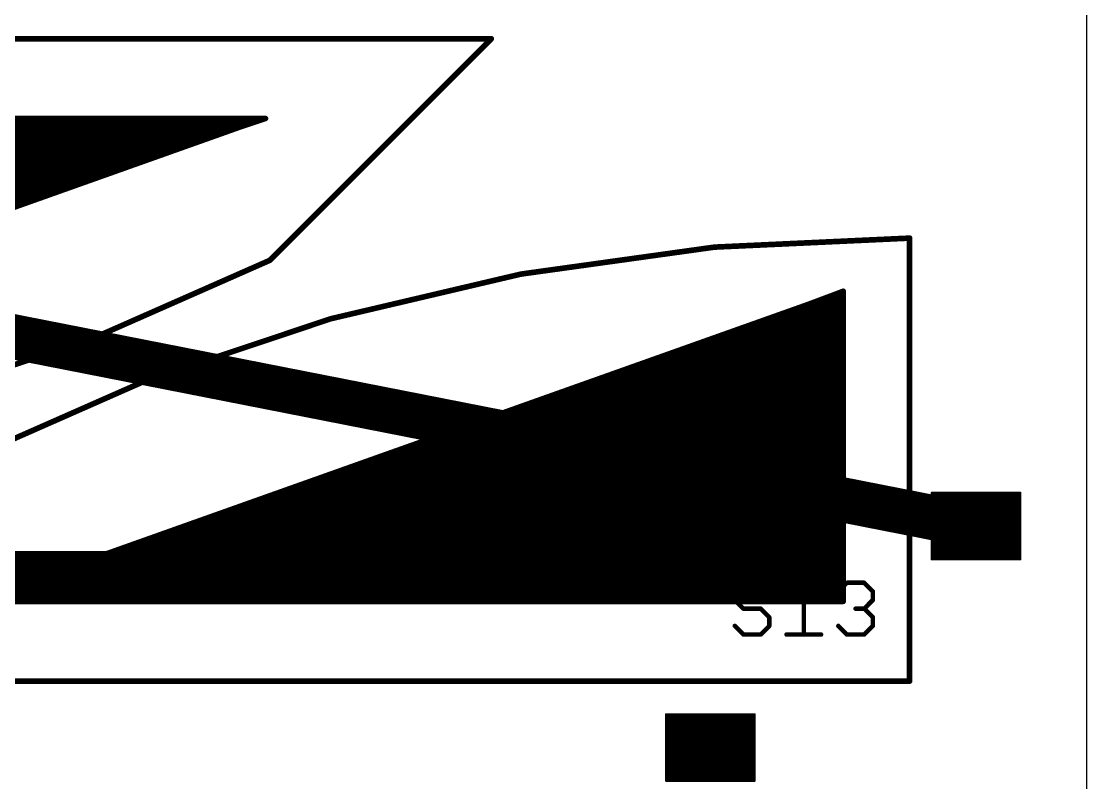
# Model space of a CAD drawing. Extents: x 0 to 82, y 0 to 110.
# Drawn here: x 57.93 to 82, y 54.21 to 71.39 of the extents above; entities that cross this region are included whole.
import ezdxf

# ---------------------------------------------------------------- set-up
doc = ezdxf.new("R2010")
doc.units = 0
for name, color, linetype in [('1', 22, 'CONTINUOUS'), ('16', 175, 'CONTINUOUS'), ('17', 82, 'CONTINUOUS'), ('20', 7, 'CONTINUOUS'), ('21', 253, 'CONTINUOUS'), ('23', 7, 'CONTINUOUS'), ('25', 253, 'CONTINUOUS'), ('29', 253, 'CONTINUOUS'), ('30', 253, 'CONTINUOUS'), ('31', 253, 'CONTINUOUS')]:
    doc.layers.add(name, color=color, linetype=linetype)

# ---------------------------------------------------------------- blocks, each defined once
blk = doc.blocks.new('ROUNDP')
at = {"const_width": 0.5}
blk.add_lwpolyline([(0, -0.25, 1), (0, 0.25, 1), (0, -0.25)], format="xyb", dxfattribs=at)
blk = doc.blocks.new('RECT')
blk.add_solid([(-0.5, -0.5), (0.5, -0.5), (-0.5, 0.5), (0.5, 0.5)])

msp = doc.modelspace()

# ---------------------------------------------------------------- linework, layer by layer
at = {"layer": '1'}
for p, q in [((44, 69), (60.7672, 69)), ((60.7672, 69), (60.8312, 68.9918)), ((60.8312, 68.9918), (60.891, 68.9677)), ((60.891, 68.9677), (60.9429, 68.9294)), ((60.9429, 68.9294), (60.9835, 68.8791)), ((60.9835, 68.8791), (61.01, 68.8203)), ((60.9939, 68.6316), (60.9578, 68.5781)), ((61.0154, 68.6924), (60.9939, 68.6316)), ((61.01, 68.8203), (61.0209, 68.7567)), ((61.0209, 68.7567), (61.0154, 68.6924)), ((60.8517, 68.5065), (44, 62.5)), ((60.9093, 68.5355), (60.8517, 68.5065)), ((60.9578, 68.5781), (60.9093, 68.5355)), ((59.3983, 58.9935), (76.25, 65)), ((76.25, 65), (76.25, 58.5)), ((59.2922, 58.9219), (59.3407, 58.9645)), ((59.3407, 58.9645), (59.3983, 58.9935)), ((59.2291, 58.7433), (59.2346, 58.8076)), ((59.24, 58.6797), (59.2291, 58.7433)), ((59.2346, 58.8076), (59.2561, 58.8684)), ((59.2561, 58.8684), (59.2922, 58.9219)), ((59.2665, 58.6209), (59.24, 58.6797)), ((59.3071, 58.5706), (59.2665, 58.6209)), ((59.359, 58.5323), (59.3071, 58.5706)), ((59.4188, 58.5082), (59.359, 58.5323)), ((59.4828, 58.5), (59.4188, 58.5082)), ((76.25, 58.5), (59.4828, 58.5))]:
    msp.add_line(p, q, dxfattribs=at)
for points, const_width in [([(61.976, 58.928), (75.4, 61.6)], 1.016), ([(80.5, 60.75), (78.5, 60.75)], 0.05), ([(78.5, 60.75), (78.5, 59.25)], 0.05), ([(78.5, 60.7), (80.5, 60.7)], 0.05), ([(78.5, 60.65), (80.5, 60.65)], 0.05), ([(80.5, 59.25), (80.5, 60.75)], 0.05), ([(78.5, 60.6), (80.5, 60.6)], 0.05), ([(78.5, 60.55), (80.5, 60.55)], 0.05), ([(78.5, 60.5), (80.5, 60.5)], 0.05), ([(78.5, 60.45), (80.5, 60.45)], 0.05), ([(78.5, 60.4), (80.5, 60.4)], 0.05), ([(78.5, 60.35), (80.5, 60.35)], 0.05), ([(78.5, 60.3), (80.5, 60.3)], 0.05), ([(78.5, 60.25), (80.5, 60.25)], 0.05), ([(78.5, 60.2), (80.5, 60.2)], 0.05), ([(78.5, 60.15), (80.5, 60.15)], 0.05), ([(78.5, 60.1), (80.5, 60.1)], 0.05), ([(78.5, 60.05), (80.5, 60.05)], 0.05), ([(78.5, 60), (80.5, 60)], 0.05), ([(78.5, 59.95), (80.5, 59.95)], 0.05), ([(78.5, 59.9), (80.5, 59.9)], 0.05), ([(78.5, 59.85), (80.5, 59.85)], 0.05), ([(78.5, 59.8), (80.5, 59.8)], 0.05), ([(78.5, 59.75), (80.5, 59.75)], 0.05), ([(78.5, 59.7), (80.5, 59.7)], 0.05), ([(78.5, 59.65), (80.5, 59.65)], 0.05), ([(78.5, 59.6), (80.5, 59.6)], 0.05), ([(78.5, 59.55), (80.5, 59.55)], 0.05), ([(78.5, 59.5), (80.5, 59.5)], 0.05), ([(78.5, 59.45), (80.5, 59.45)], 0.05), ([(45.212, 58.928), (61.976, 58.928)], 1.016), ([(78.5, 59.4), (80.5, 59.4)], 0.05), ([(78.5, 59.35), (80.5, 59.35)], 0.05), ([(78.5, 59.3), (80.5, 59.3)], 0.05), ([(78.5, 59.25), (80.5, 59.25)], 0.05), ([(78.5, 59.25), (80.5, 59.25)], 0.05)]:
    msp.add_lwpolyline(points, dxfattribs=dict(at, const_width=const_width))
for points, const_width in [([(75.4496, 61.3509, 1), (75.3504, 61.8491)], 0.508), ([(78.5, 60.7625, 1), (78.5, 60.7375)], 0.025), ([(78.5125, 60.75, 1), (78.4875, 60.75)], 0.025), ([(78.5, 60.7125, 1), (78.5, 60.6875)], 0.025), ([(78.5, 60.6625, 1), (78.5, 60.6375)], 0.025), ([(80.5125, 60.75, 1), (80.4875, 60.75)], 0.025), ([(80.5, 60.7375, 1), (80.5, 60.7625)], 0.025), ([(80.5, 60.6875, 1), (80.5, 60.7125)], 0.025), ([(80.5, 60.6375, 1), (80.5, 60.6625)], 0.025), ([(78.5, 60.6125, 1), (78.5, 60.5875)], 0.025), ([(78.5, 60.5625, 1), (78.5, 60.5375)], 0.025), ([(78.5, 60.5125, 1), (78.5, 60.4875)], 0.025), ([(78.5, 60.4625, 1), (78.5, 60.4375)], 0.025), ([(78.5, 60.4125, 1), (78.5, 60.3875)], 0.025), ([(80.5, 60.5875, 1), (80.5, 60.6125)], 0.025), ([(80.5, 60.5375, 1), (80.5, 60.5625)], 0.025), ([(80.5, 60.4875, 1), (80.5, 60.5125)], 0.025), ([(80.5, 60.4375, 1), (80.5, 60.4625)], 0.025), ([(80.5, 60.3875, 1), (80.5, 60.4125)], 0.025), ([(78.5, 60.3625, 1), (78.5, 60.3375)], 0.025), ([(78.5, 60.3125, 1), (78.5, 60.2875)], 0.025), ([(78.5, 60.2625, 1), (78.5, 60.2375)], 0.025), ([(78.5, 60.2125, 1), (78.5, 60.1875)], 0.025), ([(78.5, 60.1625, 1), (78.5, 60.1375)], 0.025), ([(80.5, 60.3375, 1), (80.5, 60.3625)], 0.025), ([(80.5, 60.2875, 1), (80.5, 60.3125)], 0.025), ([(80.5, 60.2375, 1), (80.5, 60.2625)], 0.025), ([(80.5, 60.1875, 1), (80.5, 60.2125)], 0.025), ([(80.5, 60.1375, 1), (80.5, 60.1625)], 0.025), ([(78.5, 60.1125, 1), (78.5, 60.0875)], 0.025), ([(78.5, 60.0625, 1), (78.5, 60.0375)], 0.025), ([(78.5, 60.0125, 1), (78.5, 59.9875)], 0.025), ([(78.5, 59.9625, 1), (78.5, 59.9375)], 0.025), ([(78.5, 59.9125, 1), (78.5, 59.8875)], 0.025), ([(80.5, 60.0875, 1), (80.5, 60.1125)], 0.025), ([(80.5, 60.0375, 1), (80.5, 60.0625)], 0.025), ([(80.5, 59.9875, 1), (80.5, 60.0125)], 0.025), ([(80.5, 59.9375, 1), (80.5, 59.9625)], 0.025), ([(80.5, 59.8875, 1), (80.5, 59.9125)], 0.025), ([(78.5, 59.8625, 1), (78.5, 59.8375)], 0.025), ([(78.5, 59.8125, 1), (78.5, 59.7875)], 0.025), ([(78.5, 59.7625, 1), (78.5, 59.7375)], 0.025), ([(78.5, 59.7125, 1), (78.5, 59.6875)], 0.025), ([(80.5, 59.8375, 1), (80.5, 59.8625)], 0.025), ([(80.5, 59.7875, 1), (80.5, 59.8125)], 0.025), ([(80.5, 59.7375, 1), (80.5, 59.7625)], 0.025), ([(80.5, 59.6875, 1), (80.5, 59.7125)], 0.025), ([(78.5, 59.6625, 1), (78.5, 59.6375)], 0.025), ([(78.5, 59.6125, 1), (78.5, 59.5875)], 0.025), ([(78.5, 59.5625, 1), (78.5, 59.5375)], 0.025), ([(78.5, 59.5125, 1), (78.5, 59.4875)], 0.025), ([(78.5, 59.4625, 1), (78.5, 59.4375)], 0.025), ([(80.5, 59.6375, 1), (80.5, 59.6625)], 0.025), ([(80.5, 59.5875, 1), (80.5, 59.6125)], 0.025), ([(80.5, 59.5375, 1), (80.5, 59.5625)], 0.025), ([(80.5, 59.4875, 1), (80.5, 59.5125)], 0.025), ([(80.5, 59.4375, 1), (80.5, 59.4625)], 0.025), ([(61.9264, 59.1771, 1), (62.0256, 58.6789)], 0.508), ([(61.976, 58.674, 1), (61.976, 59.182)], 0.508), ([(78.5, 59.4125, 1), (78.5, 59.3875)], 0.025), ([(78.5, 59.3625, 1), (78.5, 59.3375)], 0.025), ([(78.5, 59.3125, 1), (78.5, 59.2875)], 0.025), ([(78.5, 59.2625, 1), (78.5, 59.2375)], 0.025), ([(78.5, 59.2625, 1), (78.5, 59.2375)], 0.025), ([(78.4875, 59.25, 1), (78.5125, 59.25)], 0.025), ([(80.4875, 59.25, 1), (80.5125, 59.25)], 0.025), ([(80.5, 59.3875, 1), (80.5, 59.4125)], 0.025), ([(80.5, 59.3375, 1), (80.5, 59.3625)], 0.025), ([(80.5, 59.2875, 1), (80.5, 59.3125)], 0.025), ([(80.5, 59.2375, 1), (80.5, 59.2625)], 0.025), ([(80.5, 59.2375, 1), (80.5, 59.2625)], 0.025)]:
    msp.add_lwpolyline(points, format="xyb", dxfattribs=dict(at, const_width=const_width))
at = {"layer": '16', "const_width": 1.016}
msp.add_lwpolyline([(48.768, 66.04), (79.5, 60)], dxfattribs=at)
at = {"layer": '16', "const_width": 0.508}
msp.add_lwpolyline([(79.451, 59.7508, 1), (79.549, 60.2492)], format="xyb", dxfattribs=at)
at = {"layer": '20'}
msp.add_line((82, 0), (82, 109.5), dxfattribs=at)
at = {"layer": '21', "const_width": 0.127}
for points in [[(68.55, 71), (42.25, 71)], [(63.55, 66), (68.55, 71)], [(78, 56.5), (78, 66.5)], [(51.7, 56.5), (78, 56.5)]]:
    msp.add_lwpolyline(points, dxfattribs=at)
at = {"layer": '21'}
for points, const_width in [([(68.5725, 70.9775, 1), (68.5275, 71.0225)], 0.0635), ([(68.55, 70.9682, 1), (68.55, 71.0318)], 0.0635), ([(78, 66.5, 0.1158), (56.7, 61.5)], 0.127), ([(78.0318, 66.5, 1), (77.9682, 66.5)], 0.0635), ([(78, 66.4682, 1), (78, 66.5318)], 0.0635), ([(42.25, 61, 0.1158), (63.55, 66)], 0.127), ([(63.5275, 66.0225, 1), (63.5725, 65.9775)], 0.0635), ([(63.5641, 65.9716, 1), (63.5359, 66.0284)], 0.0635), ([(78, 56.4682, 1), (78, 56.5318)], 0.0635), ([(77.9682, 56.5, 1), (78.0318, 56.5)], 0.0635)]:
    msp.add_lwpolyline(points, format="xyb", dxfattribs=dict(at, const_width=const_width))
at = {"layer": '23'}
msp.add_point((78, 56.5), dxfattribs=at)
at = {"layer": '25', "const_width": 0.1016}
for points in [[(74.2457, 58.7202), (74.0508, 58.5253)], [(74.6355, 58.7202), (74.2457, 58.7202)], [(74.8304, 58.5253), (74.6355, 58.7202)], [(75.2202, 58.3304), (75.61, 58.7202)], [(75.61, 58.7202), (75.61, 57.5508)], [(76.3896, 58.5253), (76.5845, 58.7202)], [(76.5845, 58.7202), (76.9743, 58.7202)], [(76.9743, 58.7202), (77.1692, 58.5253)], [(74.0508, 58.5253), (74.0508, 58.3304)], [(77.1692, 58.5253), (77.1692, 58.3304)], [(74.0508, 58.3304), (74.2457, 58.1355)], [(77.1692, 58.3304), (76.9743, 58.1355)], [(74.2457, 58.1355), (74.6355, 58.1355)], [(74.6355, 58.1355), (74.8304, 57.9406)], [(76.9743, 58.1355), (76.7794, 58.1355)], [(76.9743, 58.1355), (77.1692, 57.9406)], [(74.2457, 57.5508), (74.0508, 57.7457)], [(74.8304, 57.7457), (74.6355, 57.5508)], [(74.8304, 57.9406), (74.8304, 57.7457)], [(76.5845, 57.5508), (76.3896, 57.7457)], [(77.1692, 57.7457), (76.9743, 57.5508)], [(77.1692, 57.9406), (77.1692, 57.7457)], [(74.6355, 57.5508), (74.2457, 57.5508)], [(75.2202, 57.5508), (75.9998, 57.5508)], [(76.9743, 57.5508), (76.5845, 57.5508)]]:
    msp.add_lwpolyline(points, dxfattribs=at)
at = {"layer": '25', "const_width": 0.0508}
for points in [[(74.2457, 58.7456, 1), (74.2457, 58.6948)], [(74.2637, 58.7022, 1), (74.2277, 58.7382)], [(74.6535, 58.7382, 1), (74.6175, 58.7022)], [(74.6355, 58.6948, 1), (74.6355, 58.7456)], [(75.6354, 58.7202, 1), (75.5846, 58.7202)], [(75.628, 58.7022, 1), (75.592, 58.7382)], [(76.5845, 58.7456, 1), (76.5845, 58.6948)], [(76.6025, 58.7022, 1), (76.5665, 58.7382)], [(76.9923, 58.7382, 1), (76.9563, 58.7022)], [(76.9743, 58.6948, 1), (76.9743, 58.7456)], [(74.0328, 58.5433, 1), (74.0688, 58.5073)], [(74.0762, 58.5253, 1), (74.0254, 58.5253)], [(74.8124, 58.5073, 1), (74.8484, 58.5433)], [(76.3716, 58.5433, 1), (76.4076, 58.5073)], [(77.1946, 58.5253, 1), (77.1438, 58.5253)], [(77.1512, 58.5073, 1), (77.1872, 58.5433)], [(74.0688, 58.3484, 1), (74.0328, 58.3124)], [(74.0254, 58.3304, 1), (74.0762, 58.3304)], [(75.2022, 58.3484, 1), (75.2382, 58.3124)], [(77.1438, 58.3304, 1), (77.1946, 58.3304)], [(77.1872, 58.3124, 1), (77.1512, 58.3484)], [(74.2457, 58.1609, 1), (74.2457, 58.1101)], [(74.2277, 58.1175, 1), (74.2637, 58.1535)], [(74.6535, 58.1535, 1), (74.6175, 58.1175)], [(74.6355, 58.1101, 1), (74.6355, 58.1609)], [(76.7794, 58.1609, 1), (76.7794, 58.1101)], [(76.9923, 58.1535, 1), (76.9563, 58.1175)], [(76.9563, 58.1535, 1), (76.9923, 58.1175)], [(76.9743, 58.1101, 1), (76.9743, 58.1609)], [(74.0688, 57.7637, 1), (74.0328, 57.7277)], [(74.8558, 57.9406, 1), (74.805, 57.9406)], [(74.805, 57.7457, 1), (74.8558, 57.7457)], [(74.8124, 57.9226, 1), (74.8484, 57.9586)], [(74.8484, 57.7277, 1), (74.8124, 57.7637)], [(76.4076, 57.7637, 1), (76.3716, 57.7277)], [(77.1946, 57.9406, 1), (77.1438, 57.9406)], [(77.1438, 57.7457, 1), (77.1946, 57.7457)], [(77.1512, 57.9226, 1), (77.1872, 57.9586)], [(77.1872, 57.7277, 1), (77.1512, 57.7637)], [(74.2457, 57.5762, 1), (74.2457, 57.5254)], [(74.2277, 57.5328, 1), (74.2637, 57.5688)], [(74.6175, 57.5688, 1), (74.6535, 57.5328)], [(74.6355, 57.5254, 1), (74.6355, 57.5762)], [(75.2202, 57.5762, 1), (75.2202, 57.5254)], [(75.5846, 57.5508, 1), (75.6354, 57.5508)], [(75.9998, 57.5254, 1), (75.9998, 57.5762)], [(76.5845, 57.5762, 1), (76.5845, 57.5254)], [(76.5665, 57.5328, 1), (76.6025, 57.5688)], [(76.9563, 57.5688, 1), (76.9923, 57.5328)], [(76.9743, 57.5254, 1), (76.9743, 57.5762)]]:
    msp.add_lwpolyline(points, format="xyb", dxfattribs=at)
at = {"layer": '29'}
for points, const_width in [([(63.45, 69.2), (43.75, 69.2)], 0.127), ([(63.135, 69.095), (43.75, 69.095)], 0.127), ([(62.85, 69), (63.45, 69.2)], 0.127), ([(62.7599, 68.968), (43.75, 68.968)], 0.127), ([(62.4024, 68.841), (43.75, 68.841)], 0.127), ([(44.55, 62.5), (62.85, 69)], 0.127), ([(62.0448, 68.714), (43.75, 68.714)], 0.127), ([(61.6872, 68.587), (43.75, 68.587)], 0.127), ([(61.3297, 68.46), (43.75, 68.46)], 0.127), ([(60.9721, 68.333), (43.75, 68.333)], 0.127), ([(60.6146, 68.206), (43.75, 68.206)], 0.127), ([(60.257, 68.079), (43.75, 68.079)], 0.127), ([(59.8995, 67.952), (43.75, 67.952)], 0.127), ([(59.5419, 67.825), (43.75, 67.825)], 0.127), ([(59.1844, 67.698), (43.75, 67.698)], 0.127), ([(58.8268, 67.571), (43.75, 67.571)], 0.127), ([(58.4693, 67.444), (43.75, 67.444)], 0.127), ([(58.1117, 67.317), (43.75, 67.317)], 0.127), ([(76.5, 65.3), (75.7, 65)], 0.127), ([(76.4013, 65.263), (76.5, 65.263)], 0.127), ([(76.5, 58.3), (76.5, 65.3)], 0.127), ([(75.7, 65), (57.4, 58.5)], 0.127), ([(75.724, 65.009), (76.5, 65.009)], 0.127), ([(76.0627, 65.136), (76.5, 65.136)], 0.127), ([(75.0102, 64.755), (76.5, 64.755)], 0.127), ([(75.3678, 64.882), (76.5, 64.882)], 0.127), ([(74.2951, 64.501), (76.5, 64.501)], 0.127), ([(74.6527, 64.628), (76.5, 64.628)], 0.127), ([(73.58, 64.247), (76.5, 64.247)], 0.127), ([(73.9376, 64.374), (76.5, 64.374)], 0.127), ([(72.8649, 63.993), (76.5, 63.993)], 0.127), ([(73.2225, 64.12), (76.5, 64.12)], 0.127), ([(72.1498, 63.739), (76.5, 63.739)], 0.127), ([(72.5074, 63.866), (76.5, 63.866)], 0.127), ([(71.4347, 63.485), (76.5, 63.485)], 0.127), ([(71.7922, 63.612), (76.5, 63.612)], 0.127), ([(70.7196, 63.231), (76.5, 63.231)], 0.127), ([(71.0771, 63.358), (76.5, 63.358)], 0.127), ([(70.362, 63.104), (76.5, 63.104)], 0.127), ([(69.6469, 62.85), (76.5, 62.85)], 0.127), ([(70.0045, 62.977), (76.5, 62.977)], 0.127), ([(68.9318, 62.596), (76.5, 62.596)], 0.127), ([(69.2894, 62.723), (76.5, 62.723)], 0.127), ([(68.2167, 62.342), (76.5, 62.342)], 0.127), ([(68.5743, 62.469), (76.5, 62.469)], 0.127), ([(67.5016, 62.088), (76.5, 62.088)], 0.127), ([(67.8592, 62.215), (76.5, 62.215)], 0.127), ([(66.7865, 61.834), (76.5, 61.834)], 0.127), ([(67.144, 61.961), (76.5, 61.961)], 0.127), ([(66.0714, 61.58), (76.5, 61.58)], 0.127), ([(66.4289, 61.707), (76.5, 61.707)], 0.127), ([(65.3563, 61.326), (76.5, 61.326)], 0.127), ([(65.7138, 61.453), (76.5, 61.453)], 0.127), ([(64.6412, 61.072), (76.5, 61.072)], 0.127), ([(64.9987, 61.199), (76.5, 61.199)], 0.127), ([(64.2836, 60.945), (76.5, 60.945)], 0.127), ([(63.5685, 60.691), (76.5, 60.691)], 0.127), ([(63.9261, 60.818), (76.5, 60.818)], 0.127), ([(62.8534, 60.437), (76.5, 60.437)], 0.127), ([(63.211, 60.564), (76.5, 60.564)], 0.127), ([(62.1383, 60.183), (76.5, 60.183)], 0.127), ([(62.4958, 60.31), (76.5, 60.31)], 0.127), ([(61.4232, 59.929), (76.5, 59.929)], 0.127), ([(61.7807, 60.056), (76.5, 60.056)], 0.127), ([(60.7081, 59.675), (76.5, 59.675)], 0.127), ([(61.0656, 59.802), (76.5, 59.802)], 0.127), ([(59.993, 59.421), (76.5, 59.421)], 0.127), ([(60.3505, 59.548), (76.5, 59.548)], 0.127), ([(59.2779, 59.167), (76.5, 59.167)], 0.127), ([(59.6354, 59.294), (76.5, 59.294)], 0.127), ([(58.5628, 58.913), (76.5, 58.913)], 0.127), ([(58.9203, 59.04), (76.5, 59.04)], 0.127), ([(57.8476, 58.659), (76.5, 58.659)], 0.127), ([(58.2052, 58.786), (76.5, 58.786)], 0.127), ([(57.4901, 58.532), (76.5, 58.532)], 0.127), ([(56.8, 58.3), (76.5, 58.3)], 0.127), ([(57.115, 58.405), (76.5, 58.405)], 0.127), ([(72.5, 55.75), (72.5, 54.25)], 0.05), ([(74.5, 55.75), (72.5, 55.75)], 0.05), ([(72.5, 55.7), (74.5, 55.7)], 0.05), ([(72.5, 55.65), (74.5, 55.65)], 0.05), ([(72.5, 55.6), (74.5, 55.6)], 0.05), ([(74.5, 54.25), (74.5, 55.75)], 0.05), ([(72.5, 55.55), (74.5, 55.55)], 0.05), ([(72.5, 55.5), (74.5, 55.5)], 0.05), ([(72.5, 55.45), (74.5, 55.45)], 0.05), ([(72.5, 55.4), (74.5, 55.4)], 0.05), ([(72.5, 55.35), (74.5, 55.35)], 0.05), ([(72.5, 55.3), (74.5, 55.3)], 0.05), ([(72.5, 55.25), (74.5, 55.25)], 0.05), ([(72.5, 55.2), (74.5, 55.2)], 0.05), ([(72.5, 55.15), (74.5, 55.15)], 0.05), ([(72.5, 55.1), (74.5, 55.1)], 0.05), ([(72.5, 55.05), (74.5, 55.05)], 0.05), ([(72.5, 55), (74.5, 55)], 0.05), ([(72.5, 54.95), (74.5, 54.95)], 0.05), ([(72.5, 54.9), (74.5, 54.9)], 0.05), ([(72.5, 54.85), (74.5, 54.85)], 0.05), ([(72.5, 54.8), (74.5, 54.8)], 0.05), ([(72.5, 54.75), (74.5, 54.75)], 0.05), ([(72.5, 54.7), (74.5, 54.7)], 0.05), ([(72.5, 54.65), (74.5, 54.65)], 0.05), ([(72.5, 54.6), (74.5, 54.6)], 0.05), ([(72.5, 54.55), (74.5, 54.55)], 0.05), ([(72.5, 54.5), (74.5, 54.5)], 0.05), ([(72.5, 54.45), (74.5, 54.45)], 0.05), ([(72.5, 54.4), (74.5, 54.4)], 0.05), ([(72.5, 54.35), (74.5, 54.35)], 0.05), ([(72.5, 54.3), (74.5, 54.3)], 0.05), ([(72.5, 54.25), (74.5, 54.25)], 0.05), ([(72.5, 54.25), (74.5, 54.25)], 0.05)]:
    msp.add_lwpolyline(points, dxfattribs=dict(at, const_width=const_width))
for points, const_width in [([(63.135, 69.0632, 1), (63.135, 69.1268)], 0.0635), ([(63.46, 69.1699, 1), (63.44, 69.2301)], 0.0635), ([(63.45, 69.1683, 1), (63.45, 69.2318)], 0.0635), ([(62.4024, 68.8093, 1), (62.4024, 68.8728)], 0.0635), ([(62.7599, 68.9363, 1), (62.7599, 68.9998)], 0.0635), ([(62.84, 69.0301, 1), (62.86, 68.9699)], 0.0635), ([(62.8606, 68.9701, 1), (62.8394, 69.0299)], 0.0635), ([(61.6872, 68.5553, 1), (61.6872, 68.6188)], 0.0635), ([(62.0448, 68.6822, 1), (62.0448, 68.7458)], 0.0635), ([(60.9721, 68.3012, 1), (60.9721, 68.3648)], 0.0635), ([(61.3297, 68.4283, 1), (61.3297, 68.4918)], 0.0635), ([(60.257, 68.0473, 1), (60.257, 68.1108)], 0.0635), ([(60.6146, 68.1743, 1), (60.6146, 68.2378)], 0.0635), ([(59.5419, 67.7933, 1), (59.5419, 67.8568)], 0.0635), ([(59.8995, 67.9202, 1), (59.8995, 67.9838)], 0.0635), ([(58.8268, 67.5392, 1), (58.8268, 67.6028)], 0.0635), ([(59.1844, 67.6663, 1), (59.1844, 67.7298)], 0.0635), ([(58.4693, 67.4123, 1), (58.4693, 67.4758)], 0.0635), ([(58.1117, 67.2853, 1), (58.1117, 67.3488)], 0.0635), ([(76.4013, 65.2948, 1), (76.4013, 65.2313)], 0.0635), ([(76.5318, 65.3, 1), (76.4682, 65.3)], 0.0635), ([(76.5111, 65.2703, 1), (76.4889, 65.3297)], 0.0635), ([(76.5, 65.2313, 1), (76.5, 65.2948)], 0.0635), ([(75.6889, 65.0297, 1), (75.7111, 64.9703)], 0.0635), ([(75.7106, 64.9701, 1), (75.6894, 65.0299)], 0.0635), ([(75.724, 65.0408, 1), (75.724, 64.9772)], 0.0635), ([(76.0627, 65.1678, 1), (76.0627, 65.1043)], 0.0635), ([(76.5, 65.1043, 1), (76.5, 65.1678)], 0.0635), ([(76.5, 64.9772, 1), (76.5, 65.0408)], 0.0635), ([(75.0102, 64.7868, 1), (75.0102, 64.7233)], 0.0635), ([(75.3678, 64.9138, 1), (75.3678, 64.8503)], 0.0635), ([(76.5, 64.8503, 1), (76.5, 64.9138)], 0.0635), ([(76.5, 64.7233, 1), (76.5, 64.7868)], 0.0635), ([(74.2951, 64.5328, 1), (74.2951, 64.4693)], 0.0635), ([(74.6527, 64.6598, 1), (74.6527, 64.5962)], 0.0635), ([(76.5, 64.5962, 1), (76.5, 64.6598)], 0.0635), ([(76.5, 64.4693, 1), (76.5, 64.5328)], 0.0635), ([(73.58, 64.2788, 1), (73.58, 64.2152)], 0.0635), ([(73.9376, 64.4058, 1), (73.9376, 64.3423)], 0.0635), ([(76.5, 64.3423, 1), (76.5, 64.4058)], 0.0635), ([(76.5, 64.2152, 1), (76.5, 64.2788)], 0.0635), ([(72.8649, 64.0247, 1), (72.8649, 63.9612)], 0.0635), ([(73.2225, 64.1518, 1), (73.2225, 64.0883)], 0.0635), ([(76.5, 64.0883, 1), (76.5, 64.1518)], 0.0635), ([(76.5, 63.9612, 1), (76.5, 64.0247)], 0.0635), ([(72.1498, 63.7708, 1), (72.1498, 63.7073)], 0.0635), ([(72.5074, 63.8978, 1), (72.5074, 63.8342)], 0.0635), ([(76.5, 63.8342, 1), (76.5, 63.8978)], 0.0635), ([(76.5, 63.7073, 1), (76.5, 63.7708)], 0.0635), ([(71.4347, 63.5168, 1), (71.4347, 63.4533)], 0.0635), ([(71.7922, 63.6438, 1), (71.7922, 63.5802)], 0.0635), ([(76.5, 63.5802, 1), (76.5, 63.6438)], 0.0635), ([(76.5, 63.4533, 1), (76.5, 63.5168)], 0.0635), ([(70.7196, 63.2628, 1), (70.7196, 63.1992)], 0.0635), ([(71.0771, 63.3898, 1), (71.0771, 63.3263)], 0.0635), ([(76.5, 63.3263, 1), (76.5, 63.3898)], 0.0635), ([(76.5, 63.1992, 1), (76.5, 63.2628)], 0.0635), ([(70.362, 63.1358, 1), (70.362, 63.0723)], 0.0635), ([(76.5, 63.0723, 1), (76.5, 63.1358)], 0.0635), ([(69.6469, 62.8818, 1), (69.6469, 62.8182)], 0.0635), ([(70.0045, 63.0088, 1), (70.0045, 62.9453)], 0.0635), ([(76.5, 62.9453, 1), (76.5, 63.0088)], 0.0635), ([(76.5, 62.8182, 1), (76.5, 62.8818)], 0.0635), ([(68.9318, 62.6278, 1), (68.9318, 62.5643)], 0.0635), ([(69.2894, 62.7548, 1), (69.2894, 62.6913)], 0.0635), ([(76.5, 62.6913, 1), (76.5, 62.7548)], 0.0635), ([(76.5, 62.5643, 1), (76.5, 62.6278)], 0.0635), ([(68.2167, 62.3738, 1), (68.2167, 62.3103)], 0.0635), ([(68.5743, 62.5008, 1), (68.5743, 62.4372)], 0.0635), ([(76.5, 62.4372, 1), (76.5, 62.5008)], 0.0635), ([(76.5, 62.3103, 1), (76.5, 62.3738)], 0.0635), ([(67.5016, 62.1198, 1), (67.5016, 62.0562)], 0.0635), ([(67.8592, 62.2468, 1), (67.8592, 62.1833)], 0.0635), ([(76.5, 62.1833, 1), (76.5, 62.2468)], 0.0635), ([(76.5, 62.0562, 1), (76.5, 62.1198)], 0.0635), ([(66.7865, 61.8658, 1), (66.7865, 61.8023)], 0.0635), ([(67.144, 61.9928, 1), (67.144, 61.9293)], 0.0635), ([(76.5, 61.9293, 1), (76.5, 61.9928)], 0.0635), ([(76.5, 61.8023, 1), (76.5, 61.8658)], 0.0635), ([(66.0714, 61.6118, 1), (66.0714, 61.5483)], 0.0635), ([(66.4289, 61.7388, 1), (66.4289, 61.6752)], 0.0635), ([(76.5, 61.6752, 1), (76.5, 61.7388)], 0.0635), ([(76.5, 61.5483, 1), (76.5, 61.6118)], 0.0635), ([(65.3563, 61.3578, 1), (65.3563, 61.2942)], 0.0635), ([(65.7138, 61.4848, 1), (65.7138, 61.4213)], 0.0635), ([(76.5, 61.4213, 1), (76.5, 61.4848)], 0.0635), ([(76.5, 61.2942, 1), (76.5, 61.3578)], 0.0635), ([(64.6412, 61.1038, 1), (64.6412, 61.0403)], 0.0635), ([(64.9987, 61.2308, 1), (64.9987, 61.1673)], 0.0635), ([(76.5, 61.1673, 1), (76.5, 61.2308)], 0.0635), ([(76.5, 61.0403, 1), (76.5, 61.1038)], 0.0635), ([(64.2836, 60.9768, 1), (64.2836, 60.9132)], 0.0635), ([(76.5, 60.9132, 1), (76.5, 60.9768)], 0.0635), ([(63.5685, 60.7228, 1), (63.5685, 60.6593)], 0.0635), ([(63.9261, 60.8498, 1), (63.9261, 60.7863)], 0.0635), ([(76.5, 60.7863, 1), (76.5, 60.8498)], 0.0635), ([(76.5, 60.6593, 1), (76.5, 60.7228)], 0.0635), ([(62.8534, 60.4688, 1), (62.8534, 60.4053)], 0.0635), ([(63.211, 60.5958, 1), (63.211, 60.5322)], 0.0635), ([(76.5, 60.5322, 1), (76.5, 60.5958)], 0.0635), ([(76.5, 60.4053, 1), (76.5, 60.4688)], 0.0635), ([(62.1383, 60.2148, 1), (62.1383, 60.1512)], 0.0635), ([(62.4958, 60.3418, 1), (62.4958, 60.2782)], 0.0635), ([(76.5, 60.2782, 1), (76.5, 60.3418)], 0.0635), ([(76.5, 60.1512, 1), (76.5, 60.2148)], 0.0635), ([(61.4232, 59.9608, 1), (61.4232, 59.8972)], 0.0635), ([(61.7807, 60.0878, 1), (61.7807, 60.0243)], 0.0635), ([(76.5, 60.0243, 1), (76.5, 60.0878)], 0.0635), ([(76.5, 59.8972, 1), (76.5, 59.9608)], 0.0635), ([(60.7081, 59.7068, 1), (60.7081, 59.6433)], 0.0635), ([(61.0656, 59.8338, 1), (61.0656, 59.7702)], 0.0635), ([(76.5, 59.7702, 1), (76.5, 59.8338)], 0.0635), ([(76.5, 59.6433, 1), (76.5, 59.7068)], 0.0635), ([(59.993, 59.4528, 1), (59.993, 59.3892)], 0.0635), ([(60.3505, 59.5798, 1), (60.3505, 59.5162)], 0.0635), ([(76.5, 59.5162, 1), (76.5, 59.5798)], 0.0635), ([(76.5, 59.3892, 1), (76.5, 59.4528)], 0.0635), ([(59.2779, 59.1988, 1), (59.2779, 59.1352)], 0.0635), ([(59.6354, 59.3258, 1), (59.6354, 59.2623)], 0.0635), ([(76.5, 59.2623, 1), (76.5, 59.3258)], 0.0635), ([(76.5, 59.1352, 1), (76.5, 59.1988)], 0.0635), ([(58.5628, 58.9448, 1), (58.5628, 58.8813)], 0.0635), ([(58.9203, 59.0718, 1), (58.9203, 59.0083)], 0.0635), ([(76.5, 59.0083, 1), (76.5, 59.0718)], 0.0635), ([(76.5, 58.8813, 1), (76.5, 58.9448)], 0.0635), ([(58.2052, 58.8178, 1), (58.2052, 58.7542)], 0.0635), ([(76.5, 58.7542, 1), (76.5, 58.8178)], 0.0635), ([(76.5, 58.6273, 1), (76.5, 58.6908)], 0.0635), ([(76.5, 58.5003, 1), (76.5, 58.5638)], 0.0635), ([(76.4682, 58.3, 1), (76.5318, 58.3)], 0.0635), ([(76.5, 58.3732, 1), (76.5, 58.4368)], 0.0635), ([(76.5, 58.2683, 1), (76.5, 58.3318)], 0.0635), ([(72.5125, 55.75, 1), (72.4875, 55.75)], 0.025), ([(72.5, 55.7625, 1), (72.5, 55.7375)], 0.025), ([(72.5, 55.7125, 1), (72.5, 55.6875)], 0.025), ([(72.5, 55.6625, 1), (72.5, 55.6375)], 0.025), ([(72.5, 55.6125, 1), (72.5, 55.5875)], 0.025), ([(74.5125, 55.75, 1), (74.4875, 55.75)], 0.025), ([(74.5, 55.7375, 1), (74.5, 55.7625)], 0.025), ([(74.5, 55.6875, 1), (74.5, 55.7125)], 0.025), ([(74.5, 55.6375, 1), (74.5, 55.6625)], 0.025), ([(74.5, 55.5875, 1), (74.5, 55.6125)], 0.025), ([(72.5, 55.5625, 1), (72.5, 55.5375)], 0.025), ([(72.5, 55.5125, 1), (72.5, 55.4875)], 0.025), ([(72.5, 55.4625, 1), (72.5, 55.4375)], 0.025), ([(72.5, 55.4125, 1), (72.5, 55.3875)], 0.025), ([(72.5, 55.3625, 1), (72.5, 55.3375)], 0.025), ([(74.5, 55.5375, 1), (74.5, 55.5625)], 0.025), ([(74.5, 55.4875, 1), (74.5, 55.5125)], 0.025), ([(74.5, 55.4375, 1), (74.5, 55.4625)], 0.025), ([(74.5, 55.3875, 1), (74.5, 55.4125)], 0.025), ([(74.5, 55.3375, 1), (74.5, 55.3625)], 0.025), ([(72.5, 55.3125, 1), (72.5, 55.2875)], 0.025), ([(72.5, 55.2625, 1), (72.5, 55.2375)], 0.025), ([(72.5, 55.2125, 1), (72.5, 55.1875)], 0.025), ([(72.5, 55.1625, 1), (72.5, 55.1375)], 0.025), ([(72.5, 55.1125, 1), (72.5, 55.0875)], 0.025), ([(74.5, 55.2875, 1), (74.5, 55.3125)], 0.025), ([(74.5, 55.2375, 1), (74.5, 55.2625)], 0.025), ([(74.5, 55.1875, 1), (74.5, 55.2125)], 0.025), ([(74.5, 55.1375, 1), (74.5, 55.1625)], 0.025), ([(74.5, 55.0875, 1), (74.5, 55.1125)], 0.025), ([(72.5, 55.0625, 1), (72.5, 55.0375)], 0.025), ([(72.5, 55.0125, 1), (72.5, 54.9875)], 0.025), ([(72.5, 54.9625, 1), (72.5, 54.9375)], 0.025), ([(72.5, 54.9125, 1), (72.5, 54.8875)], 0.025), ([(72.5, 54.8625, 1), (72.5, 54.8375)], 0.025), ([(74.5, 55.0375, 1), (74.5, 55.0625)], 0.025), ([(74.5, 54.9875, 1), (74.5, 55.0125)], 0.025), ([(74.5, 54.9375, 1), (74.5, 54.9625)], 0.025), ([(74.5, 54.8875, 1), (74.5, 54.9125)], 0.025), ([(74.5, 54.8375, 1), (74.5, 54.8625)], 0.025), ([(72.5, 54.8125, 1), (72.5, 54.7875)], 0.025), ([(72.5, 54.7625, 1), (72.5, 54.7375)], 0.025), ([(72.5, 54.7125, 1), (72.5, 54.6875)], 0.025), ([(72.5, 54.6625, 1), (72.5, 54.6375)], 0.025), ([(74.5, 54.7875, 1), (74.5, 54.8125)], 0.025), ([(74.5, 54.7375, 1), (74.5, 54.7625)], 0.025), ([(74.5, 54.6875, 1), (74.5, 54.7125)], 0.025), ([(74.5, 54.6375, 1), (74.5, 54.6625)], 0.025), ([(72.5, 54.6125, 1), (72.5, 54.5875)], 0.025), ([(72.5, 54.5625, 1), (72.5, 54.5375)], 0.025), ([(72.5, 54.5125, 1), (72.5, 54.4875)], 0.025), ([(72.5, 54.4625, 1), (72.5, 54.4375)], 0.025), ([(72.5, 54.4125, 1), (72.5, 54.3875)], 0.025), ([(74.5, 54.5875, 1), (74.5, 54.6125)], 0.025), ([(74.5, 54.5375, 1), (74.5, 54.5625)], 0.025), ([(74.5, 54.4875, 1), (74.5, 54.5125)], 0.025), ([(74.5, 54.4375, 1), (74.5, 54.4625)], 0.025), ([(74.5, 54.3875, 1), (74.5, 54.4125)], 0.025), ([(72.5, 54.3625, 1), (72.5, 54.3375)], 0.025), ([(72.5, 54.3125, 1), (72.5, 54.2875)], 0.025), ([(72.5, 54.2625, 1), (72.5, 54.2375)], 0.025), ([(72.5, 54.2625, 1), (72.5, 54.2375)], 0.025), ([(72.4875, 54.25, 1), (72.5125, 54.25)], 0.025), ([(74.4875, 54.25, 1), (74.5125, 54.25)], 0.025), ([(74.5, 54.3375, 1), (74.5, 54.3625)], 0.025), ([(74.5, 54.2875, 1), (74.5, 54.3125)], 0.025), ([(74.5, 54.2375, 1), (74.5, 54.2625)], 0.025), ([(74.5, 54.2375, 1), (74.5, 54.2625)], 0.025)]:
    msp.add_lwpolyline(points, format="xyb", dxfattribs=dict(at, const_width=const_width))
at = {"layer": '31', "const_width": 0.127}
for points in [[(43.95, 62.5), (62.25, 69)], [(62.25, 69), (43.95, 69)], [(62.1599, 68.968), (43.95, 68.968)], [(61.8024, 68.841), (43.95, 68.841)], [(61.4448, 68.714), (43.95, 68.714)], [(61.0872, 68.587), (43.95, 68.587)], [(60.7297, 68.46), (43.95, 68.46)], [(60.3721, 68.333), (43.95, 68.333)], [(60.0146, 68.206), (43.95, 68.206)], [(59.657, 68.079), (43.95, 68.079)], [(59.2995, 67.952), (43.95, 67.952)], [(58.9419, 67.825), (43.95, 67.825)], [(58.5844, 67.698), (43.95, 67.698)], [(58.2268, 67.571), (43.95, 67.571)], [(76.3, 65), (58, 58.5)], [(76.3, 58.5), (76.3, 65)], [(75.6102, 64.755), (76.3, 64.755)], [(75.9678, 64.882), (76.3, 64.882)], [(74.8951, 64.501), (76.3, 64.501)], [(75.2527, 64.628), (76.3, 64.628)], [(74.18, 64.247), (76.3, 64.247)], [(74.5376, 64.374), (76.3, 64.374)], [(73.4649, 63.993), (76.3, 63.993)], [(73.8225, 64.12), (76.3, 64.12)], [(72.7498, 63.739), (76.3, 63.739)], [(73.1074, 63.866), (76.3, 63.866)], [(72.0347, 63.485), (76.3, 63.485)], [(72.3922, 63.612), (76.3, 63.612)], [(71.3196, 63.231), (76.3, 63.231)], [(71.6771, 63.358), (76.3, 63.358)], [(70.962, 63.104), (76.3, 63.104)], [(70.2469, 62.85), (76.3, 62.85)], [(70.6045, 62.977), (76.3, 62.977)], [(69.5318, 62.596), (76.3, 62.596)], [(69.8894, 62.723), (76.3, 62.723)], [(68.8167, 62.342), (76.3, 62.342)], [(69.1743, 62.469), (76.3, 62.469)], [(68.1016, 62.088), (76.3, 62.088)], [(68.4592, 62.215), (76.3, 62.215)], [(67.3865, 61.834), (76.3, 61.834)], [(67.744, 61.961), (76.3, 61.961)], [(66.6714, 61.58), (76.3, 61.58)], [(67.0289, 61.707), (76.3, 61.707)], [(65.9563, 61.326), (76.3, 61.326)], [(66.3138, 61.453), (76.3, 61.453)], [(65.2412, 61.072), (76.3, 61.072)], [(65.5987, 61.199), (76.3, 61.199)], [(64.8836, 60.945), (76.3, 60.945)], [(64.1685, 60.691), (76.3, 60.691)], [(64.5261, 60.818), (76.3, 60.818)], [(63.4534, 60.437), (76.3, 60.437)], [(63.811, 60.564), (76.3, 60.564)], [(62.7383, 60.183), (76.3, 60.183)], [(63.0958, 60.31), (76.3, 60.31)], [(62.0232, 59.929), (76.3, 59.929)], [(62.3807, 60.056), (76.3, 60.056)], [(61.3081, 59.675), (76.3, 59.675)], [(61.6656, 59.802), (76.3, 59.802)], [(60.593, 59.421), (76.3, 59.421)], [(60.9505, 59.548), (76.3, 59.548)], [(59.8779, 59.167), (76.3, 59.167)], [(60.2354, 59.294), (76.3, 59.294)], [(59.1628, 58.913), (76.3, 58.913)], [(59.5203, 59.04), (76.3, 59.04)], [(58.4476, 58.659), (76.3, 58.659)], [(58.8052, 58.786), (76.3, 58.786)], [(58, 58.5), (76.3, 58.5)], [(58.0901, 58.532), (76.3, 58.532)]]:
    msp.add_lwpolyline(points, dxfattribs=at)
at = {"layer": '31', "const_width": 0.0635}
for points in [[(61.8024, 68.8093, 1), (61.8024, 68.8728)], [(62.1599, 68.9363, 1), (62.1599, 68.9998)], [(62.2606, 68.9701, 1), (62.2394, 69.0299)], [(62.25, 68.9682, 1), (62.25, 69.0318)], [(61.0872, 68.5553, 1), (61.0872, 68.6188)], [(61.4448, 68.6822, 1), (61.4448, 68.7458)], [(60.3721, 68.3012, 1), (60.3721, 68.3648)], [(60.7297, 68.4283, 1), (60.7297, 68.4918)], [(59.657, 68.0473, 1), (59.657, 68.1108)], [(60.0146, 68.1743, 1), (60.0146, 68.2378)], [(58.9419, 67.7933, 1), (58.9419, 67.8568)], [(59.2995, 67.9202, 1), (59.2995, 67.9838)], [(58.2268, 67.5392, 1), (58.2268, 67.6028)], [(58.5844, 67.6663, 1), (58.5844, 67.7298)], [(76.3317, 65, 1), (76.2682, 65)], [(76.3106, 64.9701, 1), (76.2894, 65.0299)], [(75.6102, 64.7868, 1), (75.6102, 64.7233)], [(75.9678, 64.9138, 1), (75.9678, 64.8503)], [(76.3, 64.8503, 1), (76.3, 64.9138)], [(76.3, 64.7233, 1), (76.3, 64.7868)], [(74.8951, 64.5328, 1), (74.8951, 64.4693)], [(75.2527, 64.6598, 1), (75.2527, 64.5962)], [(76.3, 64.5962, 1), (76.3, 64.6598)], [(76.3, 64.4693, 1), (76.3, 64.5328)], [(74.18, 64.2788, 1), (74.18, 64.2152)], [(74.5376, 64.4058, 1), (74.5376, 64.3423)], [(76.3, 64.3423, 1), (76.3, 64.4058)], [(76.3, 64.2152, 1), (76.3, 64.2788)], [(73.4649, 64.0247, 1), (73.4649, 63.9612)], [(73.8225, 64.1518, 1), (73.8225, 64.0883)], [(76.3, 64.0883, 1), (76.3, 64.1518)], [(76.3, 63.9612, 1), (76.3, 64.0247)], [(72.7498, 63.7708, 1), (72.7498, 63.7073)], [(73.1074, 63.8978, 1), (73.1074, 63.8342)], [(76.3, 63.8342, 1), (76.3, 63.8978)], [(76.3, 63.7073, 1), (76.3, 63.7708)], [(72.0347, 63.5168, 1), (72.0347, 63.4533)], [(72.3922, 63.6438, 1), (72.3922, 63.5802)], [(76.3, 63.5802, 1), (76.3, 63.6438)], [(76.3, 63.4533, 1), (76.3, 63.5168)], [(71.3196, 63.2628, 1), (71.3196, 63.1992)], [(71.6771, 63.3898, 1), (71.6771, 63.3263)], [(76.3, 63.3263, 1), (76.3, 63.3898)], [(76.3, 63.1992, 1), (76.3, 63.2628)], [(70.962, 63.1358, 1), (70.962, 63.0723)], [(76.3, 63.0723, 1), (76.3, 63.1358)], [(70.2469, 62.8818, 1), (70.2469, 62.8182)], [(70.6045, 63.0088, 1), (70.6045, 62.9453)], [(76.3, 62.9453, 1), (76.3, 63.0088)], [(76.3, 62.8182, 1), (76.3, 62.8818)], [(69.5318, 62.6278, 1), (69.5318, 62.5643)], [(69.8894, 62.7548, 1), (69.8894, 62.6913)], [(76.3, 62.6913, 1), (76.3, 62.7548)], [(76.3, 62.5643, 1), (76.3, 62.6278)], [(68.8167, 62.3738, 1), (68.8167, 62.3103)], [(69.1743, 62.5008, 1), (69.1743, 62.4372)], [(76.3, 62.4372, 1), (76.3, 62.5008)], [(76.3, 62.3103, 1), (76.3, 62.3738)], [(68.1016, 62.1198, 1), (68.1016, 62.0562)], [(68.4592, 62.2468, 1), (68.4592, 62.1833)], [(76.3, 62.1833, 1), (76.3, 62.2468)], [(76.3, 62.0562, 1), (76.3, 62.1198)], [(67.3865, 61.8658, 1), (67.3865, 61.8023)], [(67.744, 61.9928, 1), (67.744, 61.9293)], [(76.3, 61.9293, 1), (76.3, 61.9928)], [(76.3, 61.8023, 1), (76.3, 61.8658)], [(66.6714, 61.6118, 1), (66.6714, 61.5483)], [(67.0289, 61.7388, 1), (67.0289, 61.6752)], [(76.3, 61.6752, 1), (76.3, 61.7388)], [(76.3, 61.5483, 1), (76.3, 61.6118)], [(65.9563, 61.3578, 1), (65.9563, 61.2942)], [(66.3138, 61.4848, 1), (66.3138, 61.4213)], [(76.3, 61.4213, 1), (76.3, 61.4848)], [(76.3, 61.2942, 1), (76.3, 61.3578)], [(65.2412, 61.1038, 1), (65.2412, 61.0403)], [(65.5987, 61.2308, 1), (65.5987, 61.1673)], [(76.3, 61.1673, 1), (76.3, 61.2308)], [(76.3, 61.0403, 1), (76.3, 61.1038)], [(64.8836, 60.9768, 1), (64.8836, 60.9132)], [(76.3, 60.9132, 1), (76.3, 60.9768)], [(64.1685, 60.7228, 1), (64.1685, 60.6593)], [(64.5261, 60.8498, 1), (64.5261, 60.7863)], [(76.3, 60.7863, 1), (76.3, 60.8498)], [(76.3, 60.6593, 1), (76.3, 60.7228)], [(63.4534, 60.4688, 1), (63.4534, 60.4053)], [(63.811, 60.5958, 1), (63.811, 60.5322)], [(76.3, 60.5322, 1), (76.3, 60.5958)], [(76.3, 60.4053, 1), (76.3, 60.4688)], [(62.7383, 60.2148, 1), (62.7383, 60.1512)], [(63.0958, 60.3418, 1), (63.0958, 60.2782)], [(76.3, 60.2782, 1), (76.3, 60.3418)], [(76.3, 60.1512, 1), (76.3, 60.2148)], [(62.0232, 59.9608, 1), (62.0232, 59.8972)], [(62.3807, 60.0878, 1), (62.3807, 60.0243)], [(76.3, 60.0243, 1), (76.3, 60.0878)], [(76.3, 59.8972, 1), (76.3, 59.9608)], [(61.3081, 59.7068, 1), (61.3081, 59.6433)], [(61.6656, 59.8338, 1), (61.6656, 59.7702)], [(76.3, 59.7702, 1), (76.3, 59.8338)], [(76.3, 59.6433, 1), (76.3, 59.7068)], [(60.593, 59.4528, 1), (60.593, 59.3892)], [(60.9505, 59.5798, 1), (60.9505, 59.5162)], [(76.3, 59.5162, 1), (76.3, 59.5798)], [(76.3, 59.3892, 1), (76.3, 59.4528)], [(59.8779, 59.1988, 1), (59.8779, 59.1352)], [(60.2354, 59.3258, 1), (60.2354, 59.2623)], [(76.3, 59.2623, 1), (76.3, 59.3258)], [(76.3, 59.1352, 1), (76.3, 59.1988)], [(59.1628, 58.9448, 1), (59.1628, 58.8813)], [(59.5203, 59.0718, 1), (59.5203, 59.0083)], [(76.3, 59.0083, 1), (76.3, 59.0718)], [(76.3, 58.8813, 1), (76.3, 58.9448)], [(58.4476, 58.6908, 1), (58.4476, 58.6273)], [(58.8052, 58.8178, 1), (58.8052, 58.7542)], [(76.3, 58.7542, 1), (76.3, 58.8178)], [(76.3, 58.6273, 1), (76.3, 58.6908)], [(58, 58.5318, 1), (58, 58.4682)], [(57.9894, 58.5299, 1), (58.0106, 58.4701)], [(58.0901, 58.5638, 1), (58.0901, 58.5003)], [(76.2682, 58.5, 1), (76.3317, 58.5)], [(76.3, 58.5003, 1), (76.3, 58.5638)], [(76.3, 58.4682, 1), (76.3, 58.5318)]]:
    msp.add_lwpolyline(points, format="xyb", dxfattribs=at)

# ---------------------------------------------------------------- block references
at = {"layer": '1', "xscale": 1.5, "yscale": 1.5}
msp.add_blockref('RECT', (75.4, 61.6), dxfattribs=at)
at = {"layer": '17', "xscale": 1.308, "yscale": 1.308}
msp.add_blockref('ROUNDP', (79.5, 60), dxfattribs=at)
msp.add_blockref('ROUNDP', (79.5, 60), dxfattribs=at)
at = {"layer": '29'}
for name, p, xscale, yscale in [('RECT', (75.4, 61.6), 1.7032, 1.7032), ('ROUNDP', (79.5, 60), 1.5112, 1.5112)]:
    msp.add_blockref(name, p, dxfattribs=dict(at, xscale=xscale, yscale=yscale))
at = {"layer": '30', "xscale": 1.5112, "yscale": 1.5112}
msp.add_blockref('ROUNDP', (79.5, 60), dxfattribs=at)
at = {"layer": '31', "xscale": 1.5, "yscale": 1.5}
msp.add_blockref('RECT', (75.4, 61.6), dxfattribs=at)

doc.saveas('drawing.dxf')
